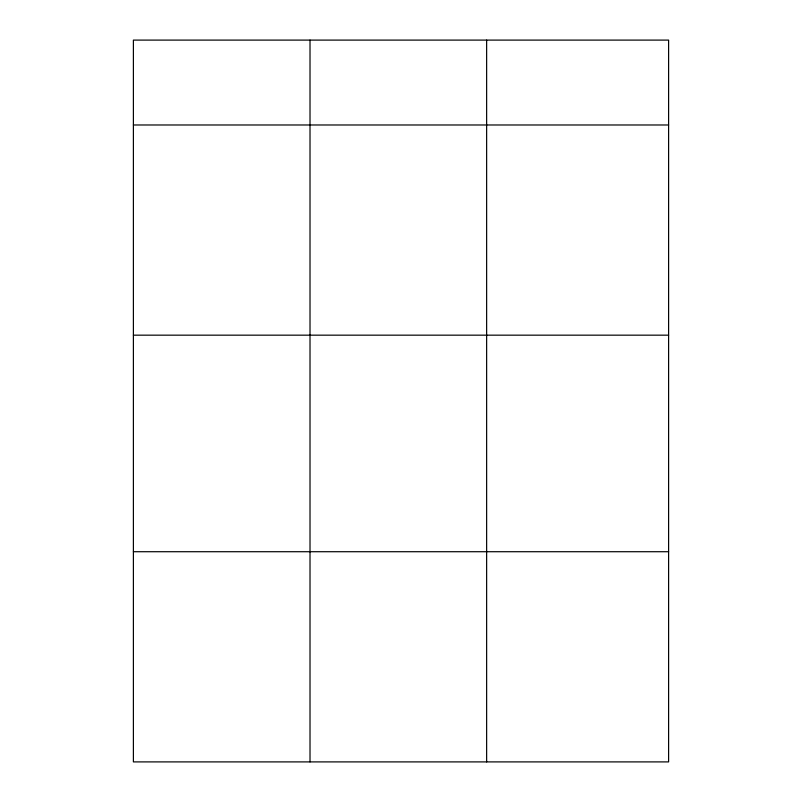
<?xml version="1.0" encoding="UTF-8"?>
<svg xmlns="http://www.w3.org/2000/svg" width="802" height="802" viewBox="0 0 802 802"><rect width="100%" height="100%" fill="white"/><g stroke="black" fill="none" stroke-linecap="round" stroke-linejoin="round"><path stroke-width="1.2" d="M668.607 335.166L668.607 40.1L133.393 40.1L133.393 761.9L668.607 761.9L668.607 335.166L133.393 335.166M133.393 124.982L668.607 124.982M133.393 551.716L668.607 551.716M486.634 40.1L486.634 761.9M310.013 40.1L310.013 761.9"/></g></svg>
